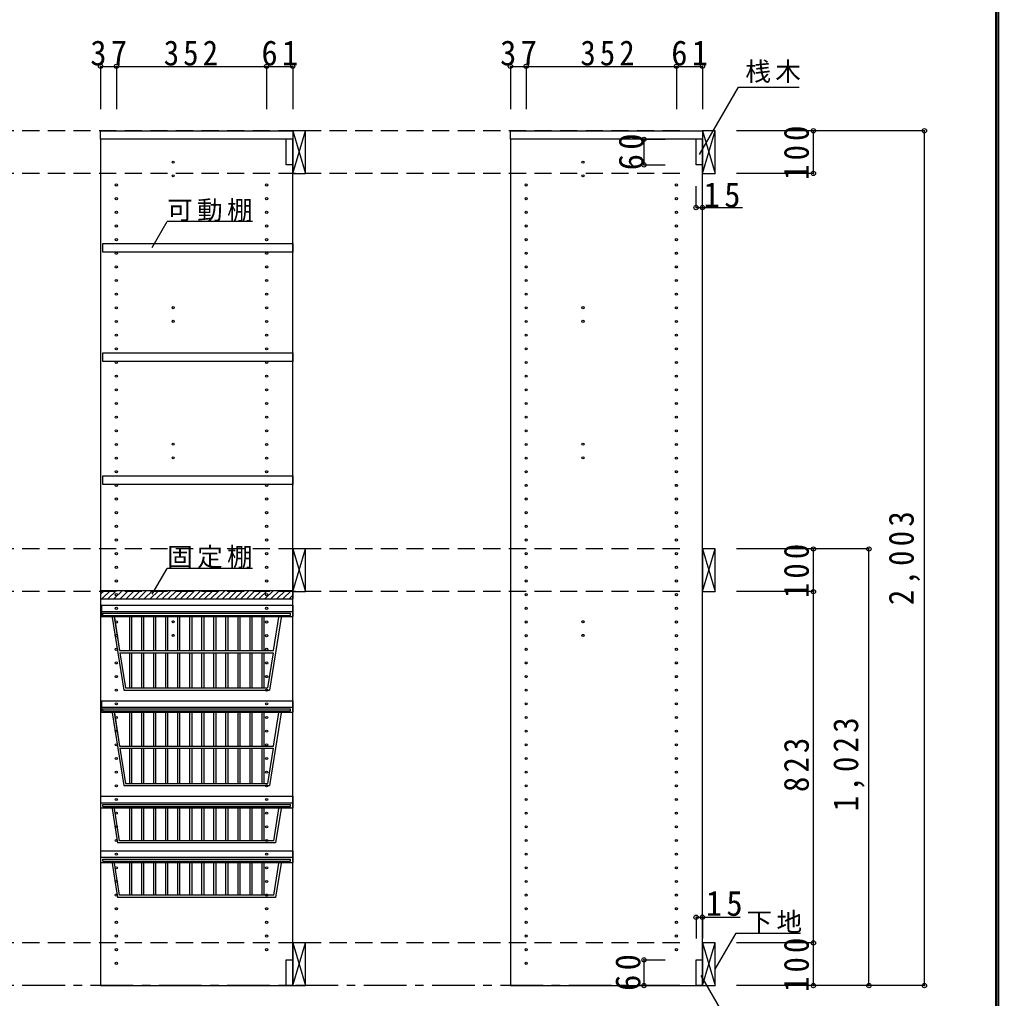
# Model space of a CAD drawing. Units: millimetres at full size, sheet at 1:20; some dimension numbers follow another scale. Extents: x -3922 to 3878, y -2932 to 2722.
# Drawn here: x 1585 to 3878, y -1741 to 552 of the extents above; entities that cross this region are included whole.
import ezdxf

# ---------------------------------------------------------------- set-up
doc = ezdxf.new("R2010")
doc.units = ezdxf.units.MM
doc.header["$LTSCALE"] = 20
doc.header["$PDMODE"] = 32
doc.header["$PDSIZE"] = 10
doc.linetypes.add('CHAIN1', pattern=[8, 5, -1, 1, -1])
doc.linetypes.add('DASHED2', pattern=[3, 2, -1])
for name, color, linetype in [('0-2_本体', 2, 'Continuous'), ('0-3_固定棚', 2, 'Continuous'), ('0-4_可動棚', 3, 'Continuous'), ('0-5', 4, 'Continuous'), ('0-7_桟木・巾木', 2, 'Continuous'), ('0-8_引き出し', 2, 'Continuous'), ('0-9_他ｱｲﾃﾑ', 7, 'Continuous'), ('0-A_文字', 7, 'Continuous'), ('0-B_寸法', 7, 'Continuous'), ('0-C_ハッチ', 4, 'Continuous'), ('F-1_枠', 6, 'Continuous')]:
    doc.layers.add(name, color=color, linetype=linetype)
doc.styles.add('ＭＳ ゴシック', font='')
doc.styles.get('ＭＳ ゴシック').set_extended_font_data('MS Gothic')

# ---------------------------------------------------------------- blocks, each defined once
blk = doc.blocks.new('側_バスケット（小）')
at = {"layer": '0-9_他ｱｲﾃﾑ', "color": 2}
for p, q in [((-214.06, 56.11), (235.94, 56.11)), ((-214.06, 56.11), (-214.06, 29.11)), ((235.94, 56.11), (235.94, 29.11)), ((-214.06, 41.11), (235.94, 41.11)), ((-214.06, 29.11), (235.94, 29.11))]:
    blk.add_line(p, q, dxfattribs=at)
at = {"layer": '0-9_他ｱｲﾃﾑ'}
for p, q in [((-209.06, 32.11), (230.94, 32.11)), ((-187.62, 32.11), (-174.06, -52.89)), ((-169.79, -47.89), (-182.56, 32.11)), ((-146.6, 32.11), (-146.6, -47.89)), ((-141.6, 32.11), (-141.6, -47.89)), ((-118.41, 32.11), (-118.41, -47.89)), ((-113.41, 32.11), (-113.41, -47.89)), ((-90.22, 32.11), (-90.22, -47.89)), ((-85.22, 32.11), (-85.22, -47.89)), ((-62.03, 32.11), (-62.03, -47.89)), ((-57.03, 32.11), (-57.03, -47.89)), ((-33.84, 32.11), (-33.84, -47.89)), ((-28.84, 32.11), (-28.84, -47.89)), ((-5.65, 32.11), (-5.65, -47.89)), ((-0.65, 32.11), (-0.65, -47.89)), ((22.54, 32.11), (22.54, -47.89)), ((27.54, 32.11), (27.54, -47.89)), ((50.73, 32.11), (50.73, -47.89)), ((55.73, 32.11), (55.73, -47.89)), ((78.92, 32.11), (78.92, -47.89)), ((83.92, 32.11), (83.92, -47.89)), ((107.11, 32.11), (107.11, -47.89)), ((112.11, 32.11), (112.11, -47.89)), ((135.3, 32.11), (135.3, -47.89)), ((140.3, 32.11), (140.3, -47.89)), ((163.48, 32.11), (163.48, -47.89)), ((168.48, 32.11), (168.48, -47.89)), ((191.67, -47.89), (204.44, 32.11)), ((209.5, 32.11), (195.94, -52.89)), ((230.94, 32.11), (230.94, 37.11)), ((195.94, -52.89), (-174.06, -52.89)), ((168.48, -47.89), (-169.79, -47.89)), ((191.67, -47.89), (168.48, -47.89))]:
    blk.add_line(p, q, dxfattribs=at)
blk.add_lwpolyline([(-209.06, 32.11), (-209.06, 37.11), (230.94, 37.11)], dxfattribs=at)
blk = doc.blocks.new('側_バスケット（大）')
at = {"layer": '0-9_他ｱｲﾃﾑ', "color": 2}
for p, q in [((-220.35, 97.52), (227.65, 97.52)), ((-220.35, 97.52), (-220.35, 70.52)), ((227.65, 97.52), (227.65, 70.52)), ((-220.35, 82.52), (227.65, 82.52)), ((-220.35, 70.52), (227.65, 70.52))]:
    blk.add_line(p, q, dxfattribs=at)
at = {"layer": '0-9_他ｱｲﾃﾑ'}
for p, q in [((-217.35, 73.52), (222.65, 73.52)), ((-195.91, 73.52), (-167.99, -101.48)), ((-190.98, 74.31), (-177.69, -8.98)), ((-190.85, 73.52), (-177.69, -8.98)), ((-154.89, 73.52), (-154.89, -8.98)), ((-149.89, 73.52), (-149.89, -8.98)), ((-126.71, 73.52), (-126.71, -8.98)), ((-121.71, 73.52), (-121.71, -8.98)), ((-98.52, 73.52), (-98.52, -8.98)), ((-93.52, 73.52), (-93.52, -8.98)), ((-70.33, 73.52), (-70.33, -8.98)), ((-65.33, 73.52), (-65.33, -8.98)), ((-42.14, 73.52), (-42.14, -8.98)), ((-37.14, 73.52), (-37.14, -8.98)), ((-13.95, 73.52), (-13.95, -8.98)), ((-8.95, 73.52), (-8.95, -8.98)), ((14.24, 73.52), (14.24, -8.98)), ((19.24, 73.52), (19.24, -8.98)), ((42.43, 73.52), (42.43, -8.98)), ((47.43, 73.52), (47.43, -8.98)), ((70.62, 73.52), (70.62, -8.98)), ((75.62, 73.52), (75.62, -8.98)), ((98.81, 73.52), (98.81, -8.98)), ((103.81, 73.52), (103.81, -8.98)), ((127, 73.52), (127, -8.98)), ((132, 73.52), (132, -8.98)), ((155.19, 73.52), (155.19, -8.98)), ((160.19, 73.52), (160.19, -8.98)), ((201.21, 73.52), (173.29, -101.48)), ((182.99, -8.98), (196.28, 74.31)), ((222.65, 73.52), (222.65, 78.52)), ((-177.69, -8.98), (182.99, -8.98)), ((-176.89, -13.98), (-163.72, -96.48)), ((-176.89, -13.98), (182.19, -13.98)), ((-154.89, -13.98), (-154.89, -96.48)), ((-149.89, -13.98), (-149.89, -96.48)), ((-126.71, -13.98), (-126.71, -96.48)), ((-121.71, -13.98), (-121.71, -96.48)), ((-98.52, -13.98), (-98.52, -96.48)), ((-93.52, -13.98), (-93.52, -96.48)), ((-70.33, -13.98), (-70.33, -96.48)), ((-65.33, -13.98), (-65.33, -96.48)), ((-42.14, -13.98), (-42.14, -96.48)), ((-37.14, -13.98), (-37.14, -96.48)), ((-13.95, -13.98), (-13.95, -96.48)), ((-8.95, -13.98), (-8.95, -96.48)), ((14.24, -13.98), (14.24, -96.48)), ((19.24, -13.98), (19.24, -96.48)), ((42.43, -13.98), (42.43, -96.48)), ((47.43, -13.98), (47.43, -96.48)), ((70.62, -13.98), (70.62, -96.48)), ((75.62, -13.98), (75.62, -96.48)), ((98.81, -13.98), (98.81, -96.48)), ((103.81, -13.98), (103.81, -96.48)), ((127, -13.98), (127, -96.48)), ((132, -13.98), (132, -96.48)), ((155.19, -13.98), (155.19, -96.48)), ((160.19, -13.98), (160.19, -96.48)), ((182.19, -13.98), (169.02, -96.48)), ((-167.99, -101.48), (173.29, -101.48)), ((-163.72, -96.48), (169.02, -96.48))]:
    blk.add_line(p, q, dxfattribs=at)
blk.add_lwpolyline([(-217.35, 73.52), (-217.35, 78.52), (222.65, 78.52)], dxfattribs=at)

msp = doc.modelspace()

# ---------------------------------------------------------------- linework, layer by layer
at = {"layer": '0-2_本体'}
for p, q in [((1774.64, 271.73), (1774.64, 291.73)), ((1774.64, 291.73), (2224.64, 291.73)), ((2224.64, 291.73), (2224.64, 271.73)), ((2734.64, 271.73), (2734.64, 291.73)), ((2734.64, 291.73), (3184.64, 291.73)), ((3184.64, 291.73), (3184.64, 271.73)), ((2224.64, 271.73), (1774.64, 271.73)), ((3184.64, 271.73), (2734.64, 271.73))]:
    msp.add_line(p, q, dxfattribs=at)
at = {"layer": '0-3_固定棚'}
for p, q in [((1774.64, -785.27), (1774.64, -805.27)), ((1774.64, -785.27), (2224.64, -785.27)), ((2224.64, -785.27), (2224.64, -805.27)), ((1774.64, -805.27), (2224.64, -805.27))]:
    msp.add_line(p, q, dxfattribs=at)
at = {"layer": '0-4_可動棚', "color": 2}
for points in [[(1779.64, 27.23), (2224.64, 27.23), (2224.64, 7.23), (1779.64, 7.23)], [(1779.64, -228.77), (2224.64, -228.77), (2224.64, -248.77), (1779.64, -248.77)], [(1779.64, -516.77), (2224.64, -516.77), (2224.64, -536.77), (1779.64, -536.77)]]:
    msp.add_lwpolyline(points, close=True, dxfattribs=at)
at = {"layer": '0-5', "color": 3}
for p, q in [((1774.64, 271.73), (1774.64, -1711.27)), ((2224.64, 271.73), (1774.64, 271.73)), ((2224.64, -1711.27), (2224.64, 271.73)), ((2734.64, 271.73), (2734.64, -1711.27)), ((3184.64, 271.73), (2734.64, 271.73)), ((3184.64, -1711.27), (3184.64, 271.73)), ((1774.64, -1711.27), (2224.64, -1711.27)), ((2734.64, -1711.27), (3184.64, -1711.27))]:
    msp.add_line(p, q, dxfattribs=at)
at = {"layer": '0-5'}
for centre in [(1944.64, 218.23), (2904.64, 218.23), (1944.64, 186.23), (2904.64, 186.23), (1811.64, 164.73), (2163.64, 164.73), (2771.64, 164.73), (3123.64, 164.73), (1811.64, 132.73), (2163.64, 132.73), (2771.64, 132.73), (3123.64, 132.73), (1811.64, 100.73), (2163.64, 100.73), (2771.64, 100.73), (3123.64, 100.73), (1811.64, 68.73), (2163.64, 68.73), (2771.64, 68.73), (3123.64, 68.73), (1811.64, 36.73), (2163.64, 36.73), (2771.64, 36.73), (3123.64, 36.73), (1811.64, 4.73), (2163.64, 4.73), (2771.64, 4.73), (3123.64, 4.73), (1811.64, -27.27), (2163.64, -27.27), (2771.64, -27.27), (3123.64, -27.27), (1811.64, -59.27), (2163.64, -59.27), (2771.64, -59.27), (3123.64, -59.27), (1811.64, -91.27), (2163.64, -91.27), (2771.64, -91.27), (3123.64, -91.27), (1811.64, -123.27), (1944.64, -122.77), (2163.64, -123.27), (2771.64, -123.27), (2904.64, -122.77), (3123.64, -123.27), (1811.64, -155.27), (1944.64, -154.77), (2163.64, -155.27), (2771.64, -155.27), (2904.64, -154.77), (3123.64, -155.27), (1811.64, -187.27), (2163.64, -187.27), (2771.64, -187.27), (3123.64, -187.27), (1811.64, -219.27), (2163.64, -219.27), (2771.64, -219.27), (3123.64, -219.27), (1811.64, -251.27), (2163.64, -251.27), (2771.64, -251.27), (3123.64, -251.27), (1811.64, -283.27), (2163.64, -283.27), (2771.64, -283.27), (3123.64, -283.27), (1811.64, -315.27), (2163.64, -315.27), (2771.64, -315.27), (3123.64, -315.27), (1811.64, -347.27), (2163.64, -347.27), (2771.64, -347.27), (3123.64, -347.27), (1811.64, -379.27), (2163.64, -379.27), (2771.64, -379.27), (3123.64, -379.27), (1811.64, -411.27), (2163.64, -411.27), (2771.64, -411.27), (3123.64, -411.27), (1811.64, -443.27), (1944.64, -442.77), (2163.64, -443.27), (2771.64, -443.27), (2904.64, -442.77), (3123.64, -443.27), (1811.64, -475.27), (1944.64, -474.77), (2163.64, -475.27), (2771.64, -475.27), (2904.64, -474.77), (3123.64, -475.27), (1811.64, -507.27), (2163.64, -507.27), (2771.64, -507.27), (3123.64, -507.27), (1811.64, -539.27), (2163.64, -539.27), (2771.64, -539.27), (3123.64, -539.27), (1811.64, -571.27), (2163.64, -571.27), (2771.64, -571.27), (3123.64, -571.27), (1811.64, -603.27), (2163.64, -603.27), (2771.64, -603.27), (3123.64, -603.27), (1811.64, -635.27), (2163.64, -635.27), (2771.64, -635.27), (3123.64, -635.27), (1811.64, -667.27), (2163.64, -667.27), (2771.64, -667.27), (3123.64, -667.27), (1811.64, -699.27), (2163.64, -699.27), (2771.64, -699.27), (3123.64, -699.27), (1811.64, -731.27), (2163.64, -731.27), (2771.64, -731.27), (3123.64, -731.27), (1811.64, -763.27), (2163.64, -763.27), (2771.64, -763.27), (3123.64, -763.27), (1811.64, -795.27), (2163.64, -795.27), (2771.64, -795.27), (3123.64, -795.27), (1811.64, -827.27), (2163.64, -827.27), (2771.64, -827.27), (3123.64, -827.27), (1811.64, -859.27), (1944.64, -858.77), (2163.64, -859.27), (2771.64, -859.27), (2904.64, -858.77), (3123.64, -859.27), (1811.64, -891.27), (1944.64, -890.77), (2163.64, -891.27), (2771.64, -891.27), (2904.64, -890.77), (3123.64, -891.27), (1811.64, -923.27), (2163.64, -923.27), (2771.64, -923.27), (3123.64, -923.27), (1811.64, -955.27), (2163.64, -955.27), (2771.64, -955.27), (3123.64, -955.27), (1811.64, -987.27), (2163.64, -987.27), (2771.64, -987.27), (3123.64, -987.27), (1811.64, -1019.27), (2163.64, -1019.27), (2771.64, -1019.27), (3123.64, -1019.27), (1811.64, -1051.27), (2163.64, -1051.27), (2771.64, -1051.27), (3123.64, -1051.27), (1811.64, -1083.27), (2163.64, -1083.27), (2771.64, -1083.27), (3123.64, -1083.27), (1811.64, -1115.27), (2163.64, -1115.27), (2771.64, -1115.27), (3123.64, -1115.27), (1811.64, -1147.27), (2163.64, -1147.27), (2771.64, -1147.27), (3123.64, -1147.27), (1811.64, -1179.27), (2163.64, -1179.27), (2771.64, -1179.27), (3123.64, -1179.27), (1811.64, -1211.27), (2163.64, -1211.27), (2771.64, -1211.27), (3123.64, -1211.27), (1811.64, -1243.27), (2163.64, -1243.27), (2771.64, -1243.27), (3123.64, -1243.27), (1811.64, -1275.27), (2163.64, -1275.27), (2771.64, -1275.27), (3123.64, -1275.27), (1811.64, -1307.27), (2163.64, -1307.27), (2771.64, -1307.27), (3123.64, -1307.27), (1811.64, -1339.27), (2163.64, -1339.27), (2771.64, -1339.27), (3123.64, -1339.27), (1811.64, -1371.27), (2163.64, -1371.27), (2771.64, -1371.27), (3123.64, -1371.27), (1811.64, -1403.27), (2163.64, -1403.27), (2771.64, -1403.27), (3123.64, -1403.27), (1811.64, -1435.27), (2163.64, -1435.27), (2771.64, -1435.27), (3123.64, -1435.27), (1811.64, -1467.27), (2163.64, -1467.27), (2771.64, -1467.27), (3123.64, -1467.27), (1811.64, -1499.27), (2163.64, -1499.27), (2771.64, -1499.27), (3123.64, -1499.27), (1811.64, -1531.27), (2163.64, -1531.27), (2771.64, -1531.27), (3123.64, -1531.27), (1811.64, -1563.27), (2163.64, -1563.27), (2771.64, -1563.27), (3123.64, -1563.27), (1811.64, -1595.27), (2163.64, -1595.27), (2771.64, -1595.27), (3123.64, -1595.27), (1811.64, -1627.27), (2163.64, -1627.27), (2771.64, -1627.27), (3123.64, -1627.27), (1811.64, -1659.27), (2771.64, -1659.27)]:
    msp.add_circle(centre, 2.5, dxfattribs=at)
at = {"layer": '0-7_桟木・巾木'}
for p, q in [((2224.64, 271.73), (2209.64, 271.73)), ((2209.64, 211.73), (2209.64, 271.73)), ((2224.64, 271.73), (2224.64, 230.73)), ((3184.64, 271.73), (3169.64, 271.73)), ((3169.64, 211.73), (3169.64, 271.73)), ((3184.64, 271.73), (3184.64, 230.73)), ((2209.64, -1651.27), (2224.64, -1651.27)), ((2224.64, -1651.27), (2224.64, -1711.27)), ((3169.64, -1651.27), (3184.64, -1651.27)), ((3184.64, -1651.27), (3184.64, -1711.27))]:
    msp.add_line(p, q, dxfattribs=at)
for points in [[(2224.64, 211.73), (2213.14, 211.73), (2209.64, 211.73)], [(3184.64, 211.73), (3173.14, 211.73), (3169.64, 211.73)], [(2224.64, -1711.27), (2209.64, -1711.27), (2209.64, -1651.27)], [(3184.64, -1711.27), (3169.64, -1711.27), (3169.64, -1651.27)]]:
    msp.add_lwpolyline(points, dxfattribs=at)
at = {"layer": '0-8_引き出し', "color": 3}
for p, q in [((2224.64, 291.73), (2224.64, 191.73)), ((2254.64, 291.73), (2224.64, 291.73)), ((2254.64, 191.73), (2254.64, 291.73)), ((3184.64, 291.73), (3184.64, 191.73)), ((3214.64, 291.73), (3184.64, 291.73)), ((3214.64, 191.73), (3214.64, 291.73)), ((2224.64, 191.73), (2254.64, 191.73)), ((3184.64, 191.73), (3214.64, 191.73)), ((3184.64, -688.27), (3184.64, -788.27)), ((3214.64, -688.27), (3184.64, -688.27)), ((3214.64, -788.27), (3214.64, -688.27)), ((3184.64, -788.27), (3214.64, -788.27)), ((2224.64, -1611.27), (2224.64, -1711.27)), ((2254.64, -1611.27), (2224.64, -1611.27)), ((2254.64, -1711.27), (2254.64, -1611.27)), ((3184.64, -1611.27), (3184.64, -1711.27)), ((3214.64, -1611.27), (3184.64, -1611.27)), ((3214.64, -1711.27), (3214.64, -1611.27)), ((2224.64, -1711.27), (2254.64, -1711.27)), ((3184.64, -1711.27), (3214.64, -1711.27))]:
    msp.add_line(p, q, dxfattribs=at)
at = {"layer": '0-8_引き出し', "color": 7}
for p, q in [((2224.64, 191.73), (2254.64, 291.73)), ((2224.64, 291.73), (2254.64, 191.73)), ((3184.64, 191.73), (3214.64, 291.73)), ((3184.64, 291.73), (3214.64, 191.73)), ((2224.64, -688.27), (2254.64, -788.27)), ((2224.64, -788.27), (2254.64, -688.27)), ((3184.64, -788.27), (3214.64, -688.27)), ((3184.64, -688.27), (3214.64, -788.27)), ((2224.64, -1711.27), (2254.64, -1611.27)), ((2224.64, -1611.27), (2254.64, -1711.27)), ((3184.64, -1711.27), (3214.64, -1611.27)), ((3184.64, -1611.27), (3214.64, -1711.27))]:
    msp.add_line(p, q, dxfattribs=at)
at = {"layer": '0-8_引き出し', "color": 3}
msp.add_lwpolyline([(2254.64, -788.27), (2254.64, -688.27), (2224.64, -688.27), (2224.64, -788.27)], close=True, dxfattribs=at)
at = {"layer": '0-A_文字'}
for p, q in [((3177.96, 236.27), (3268.84, 393.67)), ((3268.84, 393.67), (3411.07, 393.67)), ((1895.51, 18.17), (1930.52, 78.82)), ((2130.52, 78.82), (1930.52, 78.82)), ((1895.51, -794.33), (1930.52, -733.68)), ((2130.52, -733.68), (1930.52, -733.68)), ((3214.64, -1672.95), (3263.4, -1588.48)), ((3263.4, -1588.48), (3413.93, -1588.48))]:
    msp.add_line(p, q, dxfattribs=at)
at = {"layer": '0-A_文字', "linetype": 'CHAIN1'}
msp.add_line((3131.3, -1711.27), (-3305.36, -1711.27), dxfattribs=at)
at = {"layer": '0-A_文字'}
msp.add_lwpolyline([(3180.83, -1687.54), (3287.91, -1873.01), (3413.93, -1873.01)], dxfattribs=at)
at = {"layer": '0-B_寸法', "color": 4}
for p, q in [((1774.64, 442.73), (1774.64, 342.73)), ((1774.64, 442.73), (2224.64, 442.73)), ((1811.64, 442.73), (1811.64, 342.73)), ((2163.64, 442.73), (2163.64, 342.73)), ((2224.64, 442.73), (2224.64, 342.73)), ((2734.64, 442.73), (2734.64, 342.73)), ((2734.64, 442.73), (3184.64, 442.73)), ((2771.64, 442.73), (2771.64, 342.73)), ((3123.64, 442.73), (3123.64, 342.73)), ((3184.64, 442.73), (3184.64, 342.73)), ((3444.64, 291.73), (3264.64, 291.73)), ((3704.64, 291.73), (3264.64, 291.73)), ((3444.64, 191.73), (3444.64, 291.73)), ((3704.64, -1711.27), (3704.64, 291.73)), ((3047.64, 271.73), (3047.64, 211.73)), ((3047.64, 271.73), (3097.64, 271.73)), ((3047.64, 211.73), (3097.64, 211.73)), ((3444.64, 191.73), (3264.64, 191.73)), ((3169.64, 111.73), (3169.64, 161.73)), ((3184.64, 111.73), (3184.64, 161.73)), ((3169.64, 111.73), (3278.24, 111.73)), ((3444.64, -688.27), (3264.64, -688.27)), ((3444.64, -788.27), (3444.64, -688.27)), ((3574.64, -688.27), (3444.64, -688.27)), ((3574.64, -1711.27), (3574.64, -688.27)), ((3444.64, -788.27), (3264.64, -788.27)), ((3444.64, -1611.27), (3444.64, -788.27)), ((3169.64, -1551.27), (3169.64, -1601.27)), ((3169.64, -1551.27), (3273.09, -1551.27)), ((3184.64, -1551.27), (3184.64, -1601.27)), ((3444.64, -1611.27), (3264.64, -1611.27)), ((3444.64, -1711.27), (3444.64, -1611.27)), ((3047.64, -1651.27), (3047.64, -1711.27)), ((3047.64, -1651.27), (3097.64, -1651.27)), ((3047.64, -1711.27), (3097.64, -1711.27)), ((3444.64, -1711.27), (3264.64, -1711.27)), ((3704.64, -1711.27), (3264.64, -1711.27)), ((3574.64, -1711.27), (3444.64, -1711.27))]:
    msp.add_line(p, q, dxfattribs=at)
at = {"layer": '0-B_寸法', "color": 4, "linetype": 'DASHED2'}
for p, q in [((3131.3, 291.73), (-3305.36, 291.73)), ((3131.3, 191.73), (-3305.36, 191.73)), ((3131.3, -688.27), (-3305.36, -688.27)), ((3131.3, -788.27), (-3305.36, -788.27)), ((3131.3, -1611.27), (-3305.36, -1611.27))]:
    msp.add_line(p, q, dxfattribs=at)
at = {"layer": '0-B_寸法'}
for p in [(1774.64, 442.73), (1811.64, 442.73), (2163.64, 442.73), (2224.64, 442.73), (2734.64, 442.73), (2771.64, 442.73), (3123.64, 442.73), (3184.64, 442.73), (3047.64, 271.73), (3444.64, 291.73), (3704.64, 291.73), (3047.64, 211.73), (3444.64, 191.73), (3169.64, 111.73), (3184.64, 111.73), (3444.64, -688.27), (3574.64, -688.27), (3444.64, -788.27), (3169.64, -1551.27), (3184.64, -1551.27), (3444.64, -1611.27), (3047.64, -1651.27), (3047.64, -1711.27), (3444.64, -1711.27), (3574.64, -1711.27), (3704.64, -1711.27)]:
    msp.add_point(p, dxfattribs=at)
at = {"layer": '0-C_ハッチ'}
for p, q in [((1774.64, -794.22), (1783.58, -785.27)), ((1777.73, -805.27), (1797.73, -785.27)), ((1791.87, -805.27), (1811.87, -785.27)), ((1806.01, -805.27), (1826.01, -785.27)), ((1820.15, -805.27), (1840.15, -785.27)), ((1834.29, -805.27), (1854.29, -785.27)), ((1848.44, -805.27), (1868.44, -785.27)), ((1862.58, -805.27), (1882.58, -785.27)), ((1876.72, -805.27), (1896.72, -785.27)), ((1890.86, -805.27), (1910.86, -785.27)), ((1905, -805.27), (1925, -785.27)), ((1919.15, -805.27), (1939.15, -785.27)), ((1933.29, -805.27), (1953.29, -785.27)), ((1947.43, -805.27), (1967.43, -785.27)), ((1961.57, -805.27), (1981.57, -785.27)), ((1975.72, -805.27), (1995.72, -785.27)), ((1989.86, -805.27), (2009.86, -785.27)), ((2004, -805.27), (2024, -785.27)), ((2018.14, -805.27), (2038.14, -785.27)), ((2032.28, -805.27), (2052.28, -785.27)), ((2046.43, -805.27), (2066.43, -785.27)), ((2060.57, -805.27), (2080.57, -785.27)), ((2074.71, -805.27), (2094.71, -785.27)), ((2088.85, -805.27), (2108.85, -785.27)), ((2102.99, -805.27), (2122.99, -785.27)), ((2117.14, -805.27), (2137.14, -785.27)), ((2131.28, -805.27), (2151.28, -785.27)), ((2145.42, -805.27), (2165.42, -785.27)), ((2159.56, -805.27), (2179.56, -785.27)), ((2173.71, -805.27), (2193.71, -785.27)), ((2187.85, -805.27), (2207.85, -785.27)), ((2201.99, -805.27), (2221.99, -785.27)), ((2216.13, -805.27), (2224.64, -796.76))]:
    msp.add_line(p, q, dxfattribs=at)
at = {"layer": 'F-1_枠'}
for p, q in [((3871.3, 2722.29), (3871.3, -2864.37)), ((3874.63, 2722.29), (3874.63, -2864.37)), ((3877.97, 2722.29), (3877.97, -2864.37))]:
    msp.add_line(p, q, dxfattribs=at)

# ---------------------------------------------------------------- block references
at = {"layer": '0-4_可動棚'}
for p in [(1988.7, -1323.88), (1988.7, -1451.88)]:
    msp.add_blockref('側_バスケット（小）', p, dxfattribs=at)
at = {"layer": '0-9_他ｱｲﾃﾑ'}
for p in [(1996.99, -917.29), (1996.99, -1141.29)]:
    msp.add_blockref('側_バスケット（大）', p, dxfattribs=at)

# ---------------------------------------------------------------- texts
at = {"layer": '0-A_文字', "char_height": 43.99, "attachment_point": 7, "style": 'ＭＳ ゴシック'}
for s, insert in [('\\T1.17;桟木', (3285.04, 403.88)), ('\\T1.17;可動棚', (1930.52, 78.82)), ('\\T1.17;固定棚', (1930.52, -733.68)), ('\\T1.17;下地', (3287.91, -1588.48))]:
    msp.add_mtext(s, dxfattribs=dict(at, insert=insert))
at = {"layer": '0-B_寸法', "char_height": 58.65, "attachment_point": 7, "style": 'ＭＳ ゴシック'}
for s, insert in [('\\T1.27;\\W0.95;37', (1750.64, 443.94)), ('\\T1.27;\\W0.9;352', (1922.64, 443.94)), ('\\T1.27;\\W0.95;61', (2151.64, 443.94)), ('\\T1.27;\\W0.95;37', (2710.64, 443.94)), ('\\T1.27;\\W0.9;352', (2898.64, 443.94)), ('\\T1.27;\\W0.95;61', (3111.64, 443.94)), ('\\T1.27;\\W0.95;15', (3187.53, 111.73)), ('\\T1.27;\\W0.95;15', (3192.55, -1548.8))]:
    msp.add_mtext(s, dxfattribs=dict(at, insert=insert))
at = {"layer": '0-B_寸法', "char_height": 58.65, "attachment_point": 7, "rotation": 90, "style": 'ＭＳ ゴシック'}
for s, insert in [('\\T1.27;\\W0.9;100', (3434.64, 176.73)), ('\\T1.27;\\W0.95;60', (3047.64, 199.23)), ('\\T1.28;\\W0.9;2,003', (3694.64, -819.77)), ('\\T1.27;\\W0.9;100', (3434.64, -803.27)), ('\\T1.28;\\W0.9;1,023', (3564.64, -1302.77)), ('\\T1.27;\\W0.9;823', (3434.64, -1257.77)), ('\\T1.27;\\W0.9;100', (3434.64, -1726.27)), ('\\T1.27;\\W0.95;60', (3040.02, -1723.77))]:
    msp.add_mtext(s, dxfattribs=dict(at, insert=insert))

doc.saveas('drawing.dxf')
